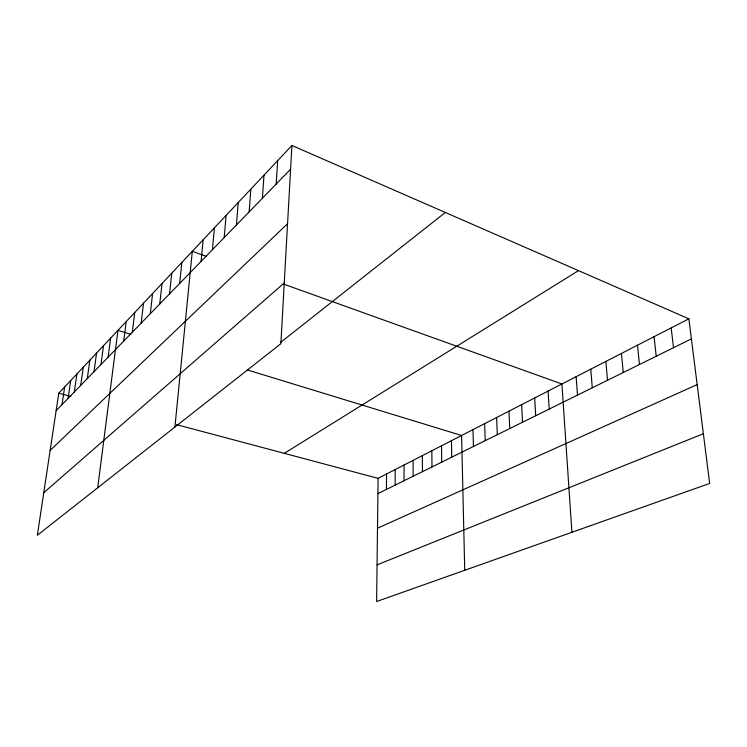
<?xml version="1.0" encoding="UTF-8"?>
<svg xmlns="http://www.w3.org/2000/svg" width="747" height="747" viewBox="0 0 747 747"><rect width="100%" height="100%" fill="white"/><g stroke="black" fill="none" stroke-linecap="round" stroke-linejoin="round"><path stroke-width="1.12" d="M404.043 480.732L404.062 465.017M395.135 485.12L395.21 469.555M386.432 489.425L386.563 474M688.865 318.829L378.094 478.341L376.619 601.522L709.65 483.44L688.865 318.829L291.918 145.478L58.761 393.239L37.35 535.254L280.872 343.723L291.918 145.478M276.203 184.023L277.66 160.642M262.402 198.235L263.98 175.181M249.153 211.887L250.843 189.131M236.435 224.987L238.218 202.549M224.203 237.583L226.08 215.444M212.437 249.703L214.398 227.854M201.111 261.366L203.156 239.815M174.91 427.06L192.306 251.328L206.181 256.305M179.682 283.44L181.857 262.44M169.541 293.888L171.763 273.159M159.746 303.982L162.024 283.515M150.287 313.721L152.612 293.515M141.146 323.143L143.517 303.189M132.303 332.247L134.712 312.535M123.75 341.062L126.196 321.593M97.689 487.791L117.942 330.351L130.865 334.311M108.119 357.159L110.621 338.139M100.976 364.527L103.497 345.712M94.029 371.679L96.568 353.07M87.278 378.636L89.836 360.222M80.704 385.396L83.29 367.188M74.317 391.988L76.913 373.958M68.089 398.394L70.704 380.559M62.029 404.631L64.653 386.983M56.128 410.719L290.602 169.195M50.142 450.394L287.558 223.726M43.765 492.703L284.252 282.982M280.358 342.584L445.315 212.475M284.29 453.345L578.486 270.629M377.917 493.627L691.395 338.877M377.496 528.194L697.175 384.612M377.058 564.863L703.375 433.727M58.761 393.239L70.909 396.48M176.395 424.595L378.094 478.341M247.238 369.905L461.59 435.482L464.737 570.278M283.599 284.093L561.912 383.986L571.913 532.275M671.179 327.905L673.514 347.7M654.064 336.682L656.211 356.244M637.49 345.189L639.469 364.508M621.439 353.434L623.241 372.52M605.873 361.427L607.516 380.279M590.774 369.177L592.278 387.805M576.133 376.693L577.487 395.107M548.102 391.073L549.204 409.067M534.693 397.964L535.674 415.752M521.649 404.659L522.527 422.242M508.978 411.158L509.743 428.554M496.643 417.489L497.306 434.689M484.644 423.652L485.214 440.655M472.963 429.646L473.439 446.473M451.431 440.702L451.748 457.183M441.514 445.791L441.757 462.113M431.822 450.768L431.999 466.931M422.354 455.623L422.466 471.637M413.1 460.376L413.147 476.231"/></g></svg>
